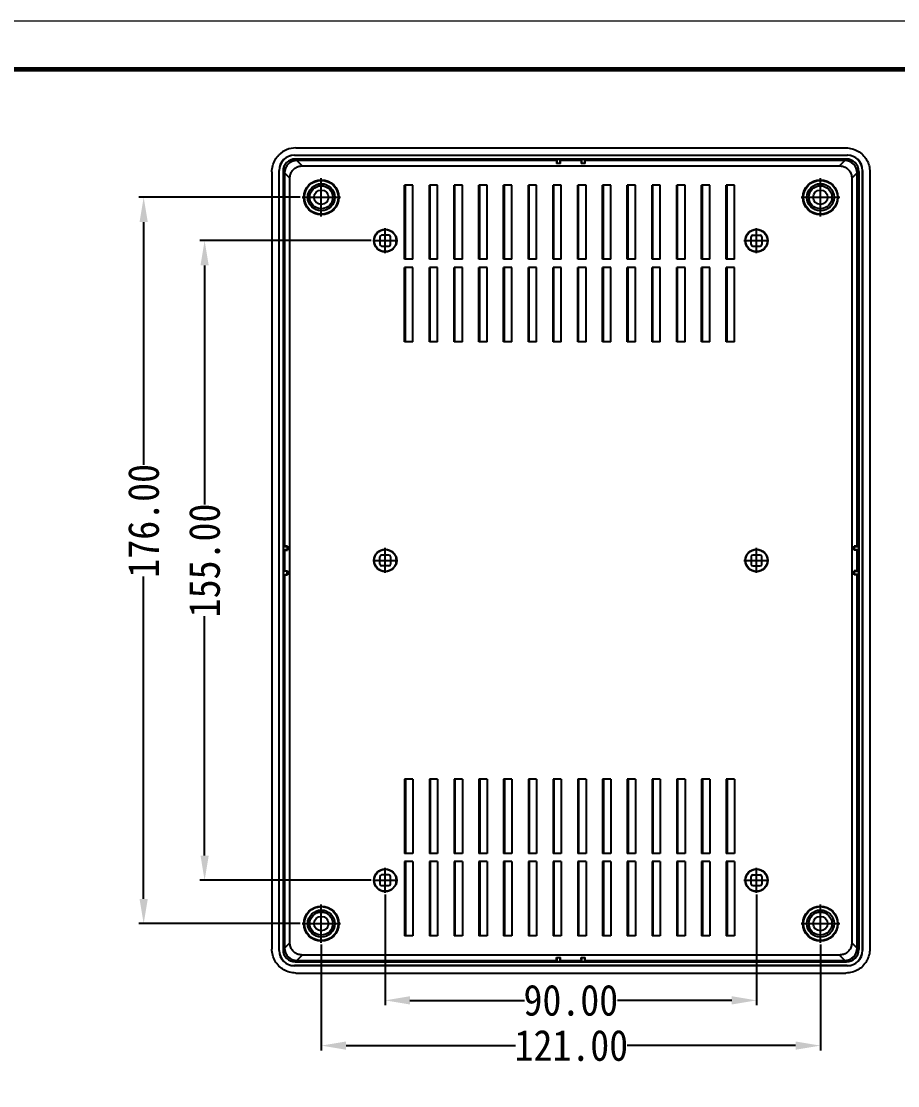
# Model space of a CAD drawing. Header units: inches. Extents: x 4741 to 5418, y 792 to 1263.
# Drawn here: x 4957.6 to 5170, y 1004.6 to 1262.5 of the extents above; entities that cross this region are included whole.
import ezdxf
from ezdxf.lldxf.tags import DXFTag

# ---------------------------------------------------------------- set-up
doc = ezdxf.new("R2010")
doc.units = ezdxf.units.IN
doc.header["$MEASUREMENT"] = 0
doc.layers.add('from', color=7, linetype='Continuous', lineweight=13)
doc.styles.add('FFS', font='SIMFANG.TTF', dxfattribs={"width": 0.9})
tags = doc.linetypes.add('CENTER', pattern=[2, 1.25, -0.25, 0.25, -0.25]).pattern_tags.tags
tags[10:11] = [DXFTag(74, 4), DXFTag(75, 0), DXFTag(340, '0'), DXFTag(46, 0.0), DXFTag(50, 0.0), DXFTag(44, 0.0), DXFTag(45, 0.0)]
tags[8:9] = [DXFTag(74, 4), DXFTag(75, 0), DXFTag(340, '0'), DXFTag(46, 0.0), DXFTag(50, 0.0), DXFTag(44, 0.0), DXFTag(45, 0.0)]
tags[6:7] = [DXFTag(74, 4), DXFTag(75, 0), DXFTag(340, '0'), DXFTag(46, 0.0), DXFTag(50, 0.0), DXFTag(44, 0.0), DXFTag(45, 0.0)]
tags[4:5] = [DXFTag(74, 4), DXFTag(75, 0), DXFTag(340, '0'), DXFTag(46, 0.0), DXFTag(50, 0.0), DXFTag(44, 0.0), DXFTag(45, 0.0)]
doc.dimstyles.get("Standard").update_dxf_attribs({"dimtxt": 0.18, "dimasz": 0.18, "dimexe": 0.18, "dimexo": 0.0625, "dimgap": 0.09, "dimtad": 0, "dimzin": 0, "dimdsep": 46, "dimtxsty": 'Standard', "dimcen": 0.09, "dimadec": 0, "dimazin": 0, "dimtfac": 1, "dimtofl": 0, "dimtmove": 0, "dimatfit": 3, "dimfxl": 1, "dimtolj": 1, "dimtzin": 0, "dimarcsym": 0})

# ---------------------------------------------------------------- blocks, each defined once
blk = doc.blocks.new('*D37')
at = {"color": 6, "lineweight": -2}
for p, q in [((5025.21, 1219.89), (4986.04, 1219.89)), ((4987.23, 1213.89), (4987.23, 1155.03)), ((4987.23, 1049.89), (4987.23, 1127.97)), ((5025.21, 1043.89), (4986.04, 1043.89))]:
    blk.add_line(p, q, dxfattribs=at)
at = {"color": 6}
for points in [[(4986.23, 1213.89), (4988.23, 1213.89), (4987.23, 1219.89)], [(4986.23, 1049.89), (4988.23, 1049.89), (4987.23, 1043.89)]]:
    blk.add_solid(points, dxfattribs=at)
at = {"layer": 'Defpoints', "color": 0}
for p in [(5025.62, 1219.89), (4987.23, 1043.89), (5025.62, 1043.89)]:
    blk.add_point(p, dxfattribs=at)
at = {"color": 4, "insert": (4987.23, 1141.5), "char_height": 7.5, "attachment_point": 5, "rotation": 90, "style": 'FFS'}
blk.add_mtext('\\A1;176.00', dxfattribs=at)
blk = doc.blocks.new('*D38')
at = {"color": 6, "lineweight": -2}
for p, q in [((5042.36, 1209.39), (5000.82, 1209.39)), ((5002.01, 1203.39), (5002.01, 1145.42)), ((5002.01, 1060.39), (5002.01, 1118.36)), ((5042.36, 1054.39), (5000.82, 1054.39))]:
    blk.add_line(p, q, dxfattribs=at)
at = {"color": 6}
for points in [[(5001.01, 1203.39), (5003.01, 1203.39), (5002.01, 1209.39)], [(5001.01, 1060.39), (5003.01, 1060.39), (5002.01, 1054.39)]]:
    blk.add_solid(points, dxfattribs=at)
at = {"layer": 'Defpoints', "color": 0}
for p in [(5042.77, 1209.39), (5002.01, 1054.39), (5042.77, 1054.39)]:
    blk.add_point(p, dxfattribs=at)
at = {"color": 4, "insert": (5002.01, 1131.89), "char_height": 7.5, "attachment_point": 5, "rotation": 90, "style": 'FFS'}
blk.add_mtext('\\A1;155.00', dxfattribs=at)
blk = doc.blocks.new('*D39')
at = {"color": 6, "lineweight": -2}
for p, q in [((5030.29, 1038.8), (5030.29, 1013.14)), ((5151.29, 1038.8), (5151.29, 1013.14)), ((5036.29, 1014.33), (5077.37, 1014.33)), ((5145.29, 1014.33), (5104.44, 1014.33))]:
    blk.add_line(p, q, dxfattribs=at)
at = {"color": 6}
for points in [[(5036.29, 1015.33), (5036.29, 1013.33), (5030.29, 1014.33)], [(5145.29, 1015.33), (5145.29, 1013.33), (5151.29, 1014.33)]]:
    blk.add_solid(points, dxfattribs=at)
at = {"layer": 'Defpoints', "color": 0}
for p in [(5030.29, 1039.21), (5151.29, 1039.21), (5151.29, 1014.33)]:
    blk.add_point(p, dxfattribs=at)
at = {"color": 4, "insert": (5090.91, 1014.33), "char_height": 7.5, "attachment_point": 5, "style": 'FFS'}
blk.add_mtext('\\A1;121.00', dxfattribs=at)
blk = doc.blocks.new('*D40')
at = {"color": 6, "lineweight": -2}
for p, q in [((5045.79, 1050.95), (5045.79, 1024.1)), ((5135.8, 1050.95), (5135.8, 1024.1)), ((5051.79, 1025.29), (5079.52, 1025.29)), ((5129.8, 1025.29), (5102.07, 1025.29))]:
    blk.add_line(p, q, dxfattribs=at)
at = {"color": 6}
for points in [[(5051.79, 1026.29), (5051.79, 1024.29), (5045.79, 1025.29)], [(5129.8, 1026.29), (5129.8, 1024.29), (5135.8, 1025.29)]]:
    blk.add_solid(points, dxfattribs=at)
at = {"layer": 'Defpoints', "color": 0}
for p in [(5045.79, 1051.36), (5135.8, 1051.36), (5135.8, 1025.29)]:
    blk.add_point(p, dxfattribs=at)
at = {"color": 4, "insert": (5090.79, 1025.29), "char_height": 7.5, "attachment_point": 5, "style": 'FFS'}
blk.add_mtext('\\A1;90.00', dxfattribs=at)

msp = doc.modelspace()

# ---------------------------------------------------------------- linework, layer by layer
at = {"color": 7, "linetype": 'Continuous'}
for p, q in [((5024.109, 1231.856), (5157.481, 1231.856)), ((5023.799, 1230.071), (5023.764, 1230.106)), ((5023.764, 1230.106), (5157.825, 1230.106)), ((5023.799, 1230.071), (5157.79, 1230.071)), ((5024, 1229.16), (5024.366, 1228.798)), ((5157.59, 1229.16), (5024, 1229.16)), ((5087.369, 1228.798), (5024.366, 1228.798)), ((5025.643, 1227.493), (5024.369, 1228.798)), ((5087.296, 1228.061), (5087.411, 1228.176)), ((5088.296, 1228.061), (5087.296, 1228.061)), ((5087.402, 1229.16), (5087.369, 1228.798)), ((5087.411, 1229.108), (5087.402, 1229.16)), ((5087.411, 1229.108), (5087.411, 1228.176)), ((5087.411, 1229.108), (5088.18, 1229.108)), ((5087.411, 1228.176), (5088.18, 1228.176)), ((5088.189, 1229.16), (5088.18, 1229.108)), ((5088.18, 1228.176), (5088.18, 1229.108)), ((5088.296, 1228.061), (5088.18, 1228.176)), ((5088.223, 1228.798), (5088.189, 1229.16)), ((5093.367, 1228.798), (5088.223, 1228.798)), ((5093.294, 1228.061), (5093.409, 1228.176)), ((5094.294, 1228.061), (5093.294, 1228.061)), ((5093.4, 1229.16), (5093.367, 1228.798)), ((5093.409, 1229.108), (5093.4, 1229.16)), ((5093.409, 1229.108), (5093.409, 1228.176)), ((5093.409, 1229.108), (5094.178, 1229.108)), ((5093.409, 1228.176), (5094.178, 1228.176)), ((5094.187, 1229.16), (5094.178, 1229.108)), ((5094.178, 1228.176), (5094.178, 1229.108)), ((5094.294, 1228.061), (5094.178, 1228.176)), ((5094.221, 1228.798), (5094.187, 1229.16)), ((5157.223, 1228.798), (5094.221, 1228.798)), ((5157.221, 1228.798), (5155.947, 1227.493)), ((5157.223, 1228.798), (5157.59, 1229.16)), ((5157.825, 1230.106), (5157.79, 1230.071)), ((5018.319, 1226.057), (5018.319, 1037.719)), ((5020.068, 1037.367), (5020.068, 1226.41)), ((5020.068, 1226.392), (5020.103, 1226.392)), ((5020.103, 1037.384), (5020.103, 1226.392)), ((5021.014, 1226.174), (5021.014, 1037.602)), ((5021.376, 1225.808), (5021.014, 1226.174)), ((5021.376, 1225.808), (5021.376, 1135.314)), ((5022.681, 1224.531), (5021.376, 1225.806)), ((5025.643, 1227.493), (5155.947, 1227.493)), ((5160.214, 1225.806), (5158.908, 1224.531)), ((5160.576, 1226.174), (5160.214, 1225.808)), ((5160.214, 1135.314), (5160.214, 1225.808)), ((5160.576, 1226.174), (5160.576, 1037.602)), ((5161.487, 1226.392), (5161.487, 1037.384)), ((5161.487, 1226.392), (5161.522, 1226.392)), ((5161.522, 1037.384), (5161.522, 1226.392)), ((5163.271, 1226.065), (5163.271, 1037.711)), ((5022.681, 1039.245), (5022.681, 1224.531)), ((5050.498, 1204.864), (5050.498, 1222.858)), ((5052.497, 1222.858), (5050.498, 1222.858)), ((5050.609, 1204.864), (5050.609, 1222.858)), ((5050.697, 1204.864), (5050.697, 1222.858)), ((5052.497, 1204.864), (5052.497, 1222.858)), ((5056.496, 1204.864), (5056.496, 1222.858)), ((5058.495, 1222.858), (5056.496, 1222.858)), ((5056.607, 1204.864), (5056.607, 1222.858)), ((5056.695, 1204.864), (5056.695, 1222.858)), ((5058.495, 1204.864), (5058.495, 1222.858)), ((5062.494, 1204.864), (5062.494, 1222.858)), ((5064.493, 1222.858), (5062.494, 1222.858)), ((5062.605, 1204.864), (5062.605, 1222.858)), ((5062.693, 1204.864), (5062.693, 1222.858)), ((5064.493, 1204.864), (5064.493, 1222.858)), ((5068.492, 1204.864), (5068.492, 1222.858)), ((5070.491, 1222.858), (5068.492, 1222.858)), ((5068.603, 1204.864), (5068.603, 1222.858)), ((5068.691, 1204.864), (5068.691, 1222.858)), ((5070.491, 1204.864), (5070.491, 1222.858)), ((5074.49, 1204.864), (5074.49, 1222.858)), ((5076.489, 1222.858), (5074.49, 1222.858)), ((5074.601, 1204.864), (5074.601, 1222.858)), ((5074.689, 1204.864), (5074.689, 1222.858)), ((5076.489, 1204.864), (5076.489, 1222.858)), ((5080.488, 1204.864), (5080.488, 1222.858)), ((5082.488, 1222.858), (5080.488, 1222.858)), ((5080.599, 1204.864), (5080.599, 1222.858)), ((5080.687, 1204.864), (5080.687, 1222.858)), ((5082.488, 1204.864), (5082.488, 1222.858)), ((5086.486, 1204.864), (5086.486, 1222.858)), ((5088.486, 1222.858), (5086.486, 1222.858)), ((5086.597, 1204.864), (5086.597, 1222.858)), ((5086.685, 1204.864), (5086.685, 1222.858)), ((5088.486, 1204.864), (5088.486, 1222.858)), ((5092.484, 1204.864), (5092.484, 1222.858)), ((5094.484, 1222.858), (5092.484, 1222.858)), ((5092.595, 1204.864), (5092.595, 1222.858)), ((5092.684, 1204.864), (5092.684, 1222.858)), ((5094.484, 1204.864), (5094.484, 1222.858)), ((5098.482, 1204.864), (5098.482, 1222.858)), ((5100.482, 1222.858), (5098.482, 1222.858)), ((5098.593, 1204.864), (5098.593, 1222.858)), ((5098.682, 1204.864), (5098.682, 1222.858)), ((5100.482, 1204.864), (5100.482, 1222.858)), ((5104.48, 1204.864), (5104.48, 1222.858)), ((5106.48, 1222.858), (5104.48, 1222.858)), ((5104.591, 1204.864), (5104.591, 1222.858)), ((5104.68, 1204.864), (5104.68, 1222.858)), ((5106.48, 1204.864), (5106.48, 1222.858)), ((5110.478, 1204.864), (5110.478, 1222.858)), ((5112.478, 1222.858), (5110.478, 1222.858)), ((5110.589, 1204.864), (5110.589, 1222.858)), ((5110.678, 1204.864), (5110.678, 1222.858)), ((5112.478, 1204.864), (5112.478, 1222.858)), ((5116.476, 1204.864), (5116.476, 1222.858)), ((5118.476, 1222.858), (5116.476, 1222.858)), ((5116.587, 1204.864), (5116.587, 1222.858)), ((5116.676, 1204.864), (5116.676, 1222.858)), ((5118.476, 1204.864), (5118.476, 1222.858)), ((5122.474, 1204.864), (5122.474, 1222.858)), ((5124.474, 1222.858), (5122.474, 1222.858)), ((5122.585, 1204.864), (5122.585, 1222.858)), ((5122.674, 1204.864), (5122.674, 1222.858)), ((5124.474, 1204.864), (5124.474, 1222.858)), ((5128.472, 1204.864), (5128.472, 1222.858)), ((5130.472, 1222.858), (5128.472, 1222.858)), ((5128.583, 1204.864), (5128.583, 1222.858)), ((5128.672, 1204.864), (5128.672, 1222.858)), ((5130.472, 1204.864), (5130.472, 1222.858)), ((5158.908, 1224.531), (5158.908, 1039.245)), ((5044.495, 1210.288), (5044.495, 1208.488)), ((5046.694, 1210.687), (5044.895, 1210.687)), ((5047.094, 1208.488), (5047.094, 1210.288)), ((5134.495, 1208.488), (5134.495, 1210.288)), ((5134.895, 1210.687), (5136.695, 1210.687)), ((5137.095, 1210.288), (5137.095, 1208.488)), ((5044.895, 1208.088), (5046.694, 1208.088)), ((5134.895, 1208.088), (5136.695, 1208.088)), ((5052.497, 1204.864), (5050.498, 1204.864)), ((5058.495, 1204.864), (5056.496, 1204.864)), ((5064.493, 1204.864), (5062.494, 1204.864)), ((5070.491, 1204.864), (5068.492, 1204.864)), ((5076.489, 1204.864), (5074.49, 1204.864)), ((5082.488, 1204.864), (5080.488, 1204.864)), ((5088.486, 1204.864), (5086.486, 1204.864)), ((5094.484, 1204.864), (5092.484, 1204.864)), ((5100.482, 1204.864), (5098.482, 1204.864)), ((5106.48, 1204.864), (5104.48, 1204.864)), ((5112.478, 1204.864), (5110.478, 1204.864)), ((5118.476, 1204.864), (5116.476, 1204.864)), ((5124.474, 1204.864), (5122.474, 1204.864)), ((5130.472, 1204.864), (5128.472, 1204.864)), ((5050.498, 1184.871), (5050.498, 1202.865)), ((5052.497, 1202.865), (5050.498, 1202.865)), ((5050.609, 1184.871), (5050.609, 1202.865)), ((5050.697, 1184.871), (5050.697, 1202.865)), ((5052.497, 1184.871), (5052.497, 1202.865)), ((5056.496, 1184.871), (5056.496, 1202.865)), ((5058.495, 1202.865), (5056.496, 1202.865)), ((5056.607, 1184.871), (5056.607, 1202.865)), ((5056.695, 1184.871), (5056.695, 1202.865)), ((5058.495, 1184.871), (5058.495, 1202.865)), ((5062.494, 1184.871), (5062.494, 1202.865)), ((5064.493, 1202.865), (5062.494, 1202.865)), ((5062.605, 1184.871), (5062.605, 1202.865)), ((5062.693, 1184.871), (5062.693, 1202.865)), ((5064.493, 1184.871), (5064.493, 1202.865)), ((5068.492, 1184.871), (5068.492, 1202.865)), ((5070.491, 1202.865), (5068.492, 1202.865)), ((5068.603, 1184.871), (5068.603, 1202.865)), ((5068.691, 1184.871), (5068.691, 1202.865)), ((5070.491, 1184.871), (5070.491, 1202.865)), ((5074.49, 1184.871), (5074.49, 1202.865)), ((5076.489, 1202.865), (5074.49, 1202.865)), ((5074.601, 1184.871), (5074.601, 1202.865)), ((5074.689, 1184.871), (5074.689, 1202.865)), ((5076.489, 1184.871), (5076.489, 1202.865)), ((5080.488, 1184.871), (5080.488, 1202.865)), ((5082.488, 1202.865), (5080.488, 1202.865)), ((5080.599, 1184.871), (5080.599, 1202.865)), ((5080.687, 1184.871), (5080.687, 1202.865)), ((5082.488, 1184.871), (5082.488, 1202.865)), ((5086.486, 1184.871), (5086.486, 1202.865)), ((5088.486, 1202.865), (5086.486, 1202.865)), ((5086.597, 1184.871), (5086.597, 1202.865)), ((5086.685, 1184.871), (5086.685, 1202.865)), ((5088.486, 1184.871), (5088.486, 1202.865)), ((5092.484, 1184.871), (5092.484, 1202.865)), ((5094.484, 1202.865), (5092.484, 1202.865)), ((5092.595, 1184.871), (5092.595, 1202.865)), ((5092.684, 1184.871), (5092.684, 1202.865)), ((5094.484, 1184.871), (5094.484, 1202.865)), ((5098.482, 1184.871), (5098.482, 1202.865)), ((5100.482, 1202.865), (5098.482, 1202.865)), ((5098.593, 1184.871), (5098.593, 1202.865)), ((5098.682, 1184.871), (5098.682, 1202.865)), ((5100.482, 1184.871), (5100.482, 1202.865)), ((5104.48, 1184.871), (5104.48, 1202.865)), ((5106.48, 1202.865), (5104.48, 1202.865)), ((5104.591, 1184.871), (5104.591, 1202.865)), ((5104.68, 1184.871), (5104.68, 1202.865)), ((5106.48, 1184.871), (5106.48, 1202.865)), ((5110.478, 1184.871), (5110.478, 1202.865)), ((5112.478, 1202.865), (5110.478, 1202.865)), ((5110.589, 1184.871), (5110.589, 1202.865)), ((5110.678, 1184.871), (5110.678, 1202.865)), ((5112.478, 1184.871), (5112.478, 1202.865)), ((5116.476, 1184.871), (5116.476, 1202.865)), ((5118.476, 1202.865), (5116.476, 1202.865)), ((5116.587, 1184.871), (5116.587, 1202.865)), ((5116.676, 1184.871), (5116.676, 1202.865)), ((5118.476, 1184.871), (5118.476, 1202.865)), ((5122.474, 1184.871), (5122.474, 1202.865)), ((5124.474, 1202.865), (5122.474, 1202.865)), ((5122.585, 1184.871), (5122.585, 1202.865)), ((5122.674, 1184.871), (5122.674, 1202.865)), ((5124.474, 1184.871), (5124.474, 1202.865)), ((5128.472, 1184.871), (5128.472, 1202.865)), ((5130.472, 1202.865), (5128.472, 1202.865)), ((5128.583, 1184.871), (5128.583, 1202.865)), ((5128.672, 1184.871), (5128.672, 1202.865)), ((5130.472, 1184.871), (5130.472, 1202.865)), ((5052.497, 1184.871), (5050.498, 1184.871)), ((5058.495, 1184.871), (5056.496, 1184.871)), ((5064.493, 1184.871), (5062.494, 1184.871)), ((5070.491, 1184.871), (5068.492, 1184.871)), ((5076.489, 1184.871), (5074.49, 1184.871)), ((5082.488, 1184.871), (5080.488, 1184.871)), ((5088.486, 1184.871), (5086.486, 1184.871)), ((5094.484, 1184.871), (5092.484, 1184.871)), ((5100.482, 1184.871), (5098.482, 1184.871)), ((5106.48, 1184.871), (5104.48, 1184.871)), ((5112.478, 1184.871), (5110.478, 1184.871)), ((5118.476, 1184.871), (5116.476, 1184.871)), ((5124.474, 1184.871), (5122.474, 1184.871)), ((5130.472, 1184.871), (5128.472, 1184.871)), ((5021.376, 1135.314), (5021.014, 1135.281)), ((5021.014, 1135.281), (5021.066, 1135.272)), ((5021.066, 1135.272), (5021.066, 1134.503)), ((5021.066, 1135.272), (5021.998, 1135.272)), ((5022.113, 1135.387), (5021.998, 1135.272)), ((5021.998, 1135.272), (5021.998, 1134.503)), ((5022.113, 1135.387), (5022.113, 1134.387)), ((5159.477, 1135.387), (5159.592, 1135.272)), ((5159.477, 1134.387), (5159.477, 1135.387)), ((5159.592, 1135.272), (5160.523, 1135.272)), ((5159.592, 1134.503), (5159.592, 1135.272)), ((5160.576, 1135.281), (5160.214, 1135.314)), ((5160.523, 1135.272), (5160.576, 1135.281)), ((5160.523, 1135.272), (5160.523, 1134.503)), ((5021.066, 1134.503), (5021.014, 1134.494)), ((5021.014, 1134.494), (5021.376, 1134.46)), ((5021.998, 1134.503), (5021.066, 1134.503)), ((5021.376, 1134.46), (5021.376, 1129.316)), ((5022.113, 1134.387), (5021.998, 1134.503)), ((5044.495, 1130.989), (5044.495, 1132.788)), ((5046.694, 1133.188), (5044.895, 1133.188)), ((5047.094, 1132.788), (5047.094, 1130.989)), ((5134.495, 1132.788), (5134.495, 1130.989)), ((5136.695, 1133.188), (5134.895, 1133.188)), ((5137.095, 1130.989), (5137.095, 1132.788)), ((5159.477, 1134.387), (5159.592, 1134.503)), ((5160.523, 1134.503), (5159.592, 1134.503)), ((5160.214, 1134.46), (5160.576, 1134.494)), ((5160.214, 1129.316), (5160.214, 1134.46)), ((5160.576, 1134.494), (5160.523, 1134.503)), ((5046.694, 1130.589), (5044.895, 1130.589)), ((5134.895, 1130.589), (5136.695, 1130.589)), ((5021.376, 1129.316), (5021.014, 1129.283)), ((5021.014, 1129.283), (5021.066, 1129.274)), ((5021.066, 1128.505), (5021.014, 1128.496)), ((5021.014, 1128.496), (5021.376, 1128.462)), ((5021.066, 1129.274), (5021.066, 1128.505)), ((5021.998, 1129.274), (5021.066, 1129.274)), ((5021.066, 1128.505), (5021.998, 1128.505)), ((5021.376, 1128.462), (5021.376, 1037.969)), ((5022.113, 1129.389), (5021.998, 1129.274)), ((5021.998, 1128.505), (5021.998, 1129.274)), ((5022.113, 1128.389), (5021.998, 1128.505)), ((5022.113, 1129.389), (5022.113, 1128.389)), ((5159.477, 1129.389), (5159.592, 1129.274)), ((5159.477, 1128.389), (5159.477, 1129.389)), ((5159.477, 1128.389), (5159.592, 1128.505)), ((5159.592, 1129.274), (5160.523, 1129.274)), ((5159.592, 1128.505), (5159.592, 1129.274)), ((5160.523, 1128.505), (5159.592, 1128.505)), ((5160.576, 1129.283), (5160.214, 1129.316)), ((5160.214, 1128.462), (5160.576, 1128.496)), ((5160.214, 1037.969), (5160.214, 1128.462)), ((5160.523, 1129.274), (5160.576, 1129.283)), ((5160.523, 1129.274), (5160.523, 1128.505)), ((5160.576, 1128.496), (5160.523, 1128.505)), ((5052.497, 1078.906), (5050.498, 1078.906)), ((5050.498, 1078.906), (5050.498, 1060.912)), ((5050.609, 1078.906), (5050.609, 1060.912)), ((5050.697, 1078.906), (5050.697, 1060.912)), ((5052.497, 1078.906), (5052.497, 1060.912)), ((5058.495, 1078.906), (5056.496, 1078.906)), ((5056.496, 1078.906), (5056.496, 1060.912)), ((5056.607, 1078.906), (5056.607, 1060.912)), ((5056.695, 1078.906), (5056.695, 1060.912)), ((5058.495, 1078.906), (5058.495, 1060.912)), ((5064.493, 1078.906), (5062.494, 1078.906)), ((5062.494, 1078.906), (5062.494, 1060.912)), ((5062.605, 1078.906), (5062.605, 1060.912)), ((5062.693, 1078.906), (5062.693, 1060.912)), ((5064.493, 1078.906), (5064.493, 1060.912)), ((5070.491, 1078.906), (5068.492, 1078.906)), ((5068.492, 1078.906), (5068.492, 1060.912)), ((5068.603, 1078.906), (5068.603, 1060.912)), ((5068.691, 1078.906), (5068.691, 1060.912)), ((5070.491, 1078.906), (5070.491, 1060.912)), ((5076.489, 1078.906), (5074.49, 1078.906)), ((5074.49, 1078.906), (5074.49, 1060.912)), ((5074.601, 1078.906), (5074.601, 1060.912)), ((5074.689, 1078.906), (5074.689, 1060.912)), ((5076.489, 1078.906), (5076.489, 1060.912)), ((5082.488, 1078.906), (5080.488, 1078.906)), ((5080.488, 1078.906), (5080.488, 1060.912)), ((5080.599, 1078.906), (5080.599, 1060.912)), ((5080.687, 1078.906), (5080.687, 1060.912)), ((5082.488, 1078.906), (5082.488, 1060.912)), ((5088.486, 1078.906), (5086.486, 1078.906)), ((5086.486, 1078.906), (5086.486, 1060.912)), ((5086.597, 1078.906), (5086.597, 1060.912)), ((5086.685, 1078.906), (5086.685, 1060.912)), ((5088.486, 1078.906), (5088.486, 1060.912)), ((5094.484, 1078.906), (5092.484, 1078.906)), ((5092.484, 1078.906), (5092.484, 1060.912)), ((5092.595, 1078.906), (5092.595, 1060.912)), ((5092.684, 1078.906), (5092.684, 1060.912)), ((5094.484, 1078.906), (5094.484, 1060.912)), ((5100.482, 1078.906), (5098.482, 1078.906)), ((5098.482, 1078.906), (5098.482, 1060.912)), ((5098.593, 1078.906), (5098.593, 1060.912)), ((5098.682, 1078.906), (5098.682, 1060.912)), ((5100.482, 1078.906), (5100.482, 1060.912)), ((5106.48, 1078.906), (5104.48, 1078.906)), ((5104.48, 1078.906), (5104.48, 1060.912)), ((5104.591, 1078.906), (5104.591, 1060.912)), ((5104.68, 1078.906), (5104.68, 1060.912)), ((5106.48, 1078.906), (5106.48, 1060.912)), ((5112.478, 1078.906), (5110.478, 1078.906)), ((5110.478, 1078.906), (5110.478, 1060.912)), ((5110.589, 1078.906), (5110.589, 1060.912)), ((5110.678, 1078.906), (5110.678, 1060.912)), ((5112.478, 1078.906), (5112.478, 1060.912)), ((5118.476, 1078.906), (5116.476, 1078.906)), ((5116.476, 1078.906), (5116.476, 1060.912)), ((5116.587, 1078.906), (5116.587, 1060.912)), ((5116.676, 1078.906), (5116.676, 1060.912)), ((5118.476, 1078.906), (5118.476, 1060.912)), ((5124.474, 1078.906), (5122.474, 1078.906)), ((5122.474, 1078.906), (5122.474, 1060.912)), ((5122.585, 1078.906), (5122.585, 1060.912)), ((5122.674, 1078.906), (5122.674, 1060.912)), ((5124.474, 1078.906), (5124.474, 1060.912)), ((5130.472, 1078.906), (5128.472, 1078.906)), ((5128.472, 1078.906), (5128.472, 1060.912)), ((5128.583, 1078.906), (5128.583, 1060.912)), ((5128.672, 1078.906), (5128.672, 1060.912)), ((5130.472, 1078.906), (5130.472, 1060.912)), ((5052.497, 1060.912), (5050.498, 1060.912)), ((5058.495, 1060.912), (5056.496, 1060.912)), ((5064.493, 1060.912), (5062.494, 1060.912)), ((5070.491, 1060.912), (5068.492, 1060.912)), ((5076.489, 1060.912), (5074.49, 1060.912)), ((5082.488, 1060.912), (5080.488, 1060.912)), ((5088.486, 1060.912), (5086.486, 1060.912)), ((5094.484, 1060.912), (5092.484, 1060.912)), ((5100.482, 1060.912), (5098.482, 1060.912)), ((5106.48, 1060.912), (5104.48, 1060.912)), ((5112.478, 1060.912), (5110.478, 1060.912)), ((5118.476, 1060.912), (5116.476, 1060.912)), ((5124.474, 1060.912), (5122.474, 1060.912)), ((5130.472, 1060.912), (5128.472, 1060.912)), ((5052.497, 1058.912), (5050.498, 1058.912)), ((5050.498, 1058.912), (5050.498, 1040.918)), ((5050.609, 1058.912), (5050.609, 1040.918)), ((5050.697, 1058.912), (5050.697, 1040.918)), ((5052.497, 1058.912), (5052.497, 1040.918)), ((5058.495, 1058.912), (5056.496, 1058.912)), ((5056.496, 1058.912), (5056.496, 1040.918)), ((5056.607, 1058.912), (5056.607, 1040.918)), ((5056.695, 1058.912), (5056.695, 1040.918)), ((5058.495, 1058.912), (5058.495, 1040.918)), ((5064.493, 1058.912), (5062.494, 1058.912)), ((5062.494, 1058.912), (5062.494, 1040.918)), ((5062.605, 1058.912), (5062.605, 1040.918)), ((5062.693, 1058.912), (5062.693, 1040.918)), ((5064.493, 1058.912), (5064.493, 1040.918)), ((5070.491, 1058.912), (5068.492, 1058.912)), ((5068.492, 1058.912), (5068.492, 1040.918)), ((5068.603, 1058.912), (5068.603, 1040.918)), ((5068.691, 1058.912), (5068.691, 1040.918)), ((5070.491, 1058.912), (5070.491, 1040.918)), ((5076.489, 1058.912), (5074.49, 1058.912)), ((5074.49, 1058.912), (5074.49, 1040.918)), ((5074.601, 1058.912), (5074.601, 1040.918)), ((5074.689, 1058.912), (5074.689, 1040.918)), ((5076.489, 1058.912), (5076.489, 1040.918)), ((5082.488, 1058.912), (5080.488, 1058.912)), ((5080.488, 1058.912), (5080.488, 1040.918)), ((5080.599, 1058.912), (5080.599, 1040.918)), ((5080.687, 1058.912), (5080.687, 1040.918)), ((5082.488, 1058.912), (5082.488, 1040.918)), ((5088.486, 1058.912), (5086.486, 1058.912)), ((5086.486, 1058.912), (5086.486, 1040.918)), ((5086.597, 1058.912), (5086.597, 1040.918)), ((5086.685, 1058.912), (5086.685, 1040.918)), ((5088.486, 1058.912), (5088.486, 1040.918)), ((5094.484, 1058.912), (5092.484, 1058.912)), ((5092.484, 1058.912), (5092.484, 1040.918)), ((5092.595, 1058.912), (5092.595, 1040.918)), ((5092.684, 1058.912), (5092.684, 1040.918)), ((5094.484, 1058.912), (5094.484, 1040.918)), ((5100.482, 1058.912), (5098.482, 1058.912)), ((5098.482, 1058.912), (5098.482, 1040.918)), ((5098.593, 1058.912), (5098.593, 1040.918)), ((5098.682, 1058.912), (5098.682, 1040.918)), ((5100.482, 1058.912), (5100.482, 1040.918)), ((5106.48, 1058.912), (5104.48, 1058.912)), ((5104.48, 1058.912), (5104.48, 1040.918)), ((5104.591, 1058.912), (5104.591, 1040.918)), ((5104.68, 1058.912), (5104.68, 1040.918)), ((5106.48, 1058.912), (5106.48, 1040.918)), ((5112.478, 1058.912), (5110.478, 1058.912)), ((5110.478, 1058.912), (5110.478, 1040.918)), ((5110.589, 1058.912), (5110.589, 1040.918)), ((5110.678, 1058.912), (5110.678, 1040.918)), ((5112.478, 1058.912), (5112.478, 1040.918)), ((5118.476, 1058.912), (5116.476, 1058.912)), ((5116.476, 1058.912), (5116.476, 1040.918)), ((5116.587, 1058.912), (5116.587, 1040.918)), ((5116.676, 1058.912), (5116.676, 1040.918)), ((5118.476, 1058.912), (5118.476, 1040.918)), ((5124.474, 1058.912), (5122.474, 1058.912)), ((5122.474, 1058.912), (5122.474, 1040.918)), ((5122.585, 1058.912), (5122.585, 1040.918)), ((5122.674, 1058.912), (5122.674, 1040.918)), ((5124.474, 1058.912), (5124.474, 1040.918)), ((5130.472, 1058.912), (5128.472, 1058.912)), ((5128.472, 1058.912), (5128.472, 1040.918)), ((5128.583, 1058.912), (5128.583, 1040.918)), ((5128.672, 1058.912), (5128.672, 1040.918)), ((5130.472, 1058.912), (5130.472, 1040.918)), ((5044.495, 1055.288), (5044.495, 1053.489)), ((5046.694, 1055.688), (5044.895, 1055.688)), ((5047.094, 1053.489), (5047.094, 1055.288)), ((5134.495, 1053.489), (5134.495, 1055.288)), ((5134.895, 1055.688), (5136.695, 1055.688)), ((5137.095, 1055.288), (5137.095, 1053.489)), ((5044.895, 1053.089), (5046.694, 1053.089)), ((5134.895, 1053.089), (5136.695, 1053.089)), ((5052.497, 1040.918), (5050.498, 1040.918)), ((5058.495, 1040.918), (5056.496, 1040.918)), ((5064.493, 1040.918), (5062.494, 1040.918)), ((5070.491, 1040.918), (5068.492, 1040.918)), ((5076.489, 1040.918), (5074.49, 1040.918)), ((5082.488, 1040.918), (5080.488, 1040.918)), ((5088.486, 1040.918), (5086.486, 1040.918)), ((5094.484, 1040.918), (5092.484, 1040.918)), ((5100.482, 1040.918), (5098.482, 1040.918)), ((5106.48, 1040.918), (5104.48, 1040.918)), ((5112.478, 1040.918), (5110.478, 1040.918)), ((5118.476, 1040.918), (5116.476, 1040.918)), ((5124.474, 1040.918), (5122.474, 1040.918)), ((5130.472, 1040.918), (5128.472, 1040.918)), ((5020.103, 1037.384), (5020.068, 1037.384)), ((5021.014, 1037.602), (5021.376, 1037.969)), ((5021.376, 1037.971), (5022.681, 1039.245)), ((5160.214, 1037.971), (5158.908, 1039.245)), ((5160.214, 1037.969), (5160.576, 1037.602)), ((5161.522, 1037.384), (5161.487, 1037.384)), ((5024.366, 1034.978), (5024, 1034.616)), ((5024, 1034.616), (5157.59, 1034.616)), ((5024.366, 1034.978), (5087.369, 1034.978)), ((5024.369, 1034.978), (5025.643, 1036.284)), ((5155.947, 1036.284), (5025.643, 1036.284)), ((5087.296, 1035.716), (5088.296, 1035.716)), ((5087.296, 1035.716), (5087.411, 1035.6)), ((5087.369, 1034.978), (5087.402, 1034.616)), ((5087.402, 1034.616), (5087.411, 1034.669)), ((5088.18, 1035.6), (5087.411, 1035.6)), ((5087.411, 1035.6), (5087.411, 1034.669)), ((5087.411, 1034.669), (5088.18, 1034.669)), ((5088.296, 1035.716), (5088.18, 1035.6)), ((5088.18, 1034.669), (5088.18, 1035.6)), ((5088.18, 1034.669), (5088.189, 1034.616)), ((5088.189, 1034.616), (5088.223, 1034.978)), ((5088.223, 1034.978), (5093.367, 1034.978)), ((5093.294, 1035.716), (5094.294, 1035.716)), ((5093.294, 1035.716), (5093.409, 1035.6)), ((5093.367, 1034.978), (5093.4, 1034.616)), ((5093.4, 1034.616), (5093.409, 1034.669)), ((5094.178, 1035.6), (5093.409, 1035.6)), ((5093.409, 1035.6), (5093.409, 1034.669)), ((5093.409, 1034.669), (5094.178, 1034.669)), ((5094.294, 1035.716), (5094.178, 1035.6)), ((5094.178, 1034.669), (5094.178, 1035.6)), ((5094.178, 1034.669), (5094.187, 1034.616)), ((5094.187, 1034.616), (5094.221, 1034.978)), ((5094.221, 1034.978), (5157.223, 1034.978)), ((5157.221, 1034.978), (5155.947, 1036.284)), ((5157.59, 1034.616), (5157.223, 1034.978)), ((5023.764, 1033.671), (5023.799, 1033.705)), ((5157.825, 1033.671), (5023.764, 1033.671)), ((5157.79, 1033.705), (5023.799, 1033.705)), ((5024.117, 1031.921), (5157.481, 1031.921)), ((5157.79, 1033.705), (5157.825, 1033.671))]:
    msp.add_line(p, q, dxfattribs=at)
at = {"color": 1, "linetype": 'CENTER', "ltscale": 3.567424}
for p, q in [((5030.295, 1215.216), (5030.295, 1224.563)), ((5151.295, 1215.216), (5151.295, 1224.563)), ((5025.621, 1219.889), (5034.968, 1219.889)), ((5146.621, 1219.889), (5155.968, 1219.889)), ((5030.295, 1039.214), (5030.295, 1048.561)), ((5151.295, 1039.214), (5151.295, 1048.561)), ((5025.621, 1043.887), (5034.968, 1043.887)), ((5146.621, 1043.887), (5155.968, 1043.887))]:
    msp.add_line(p, q, dxfattribs=at)
at = {"color": 1, "linetype": 'CENTER', "ltscale": 2.308333}
for p, q in [((5045.795, 1206.364), (5045.795, 1212.412)), ((5135.795, 1206.364), (5135.795, 1212.412)), ((5042.771, 1209.388), (5048.819, 1209.388)), ((5132.771, 1209.388), (5138.819, 1209.388)), ((5045.795, 1128.864), (5045.795, 1134.912)), ((5135.795, 1128.864), (5135.795, 1134.912)), ((5042.771, 1131.888), (5048.819, 1131.888)), ((5132.771, 1131.888), (5138.819, 1131.888)), ((5045.795, 1051.365), (5045.795, 1057.413)), ((5135.795, 1051.365), (5135.795, 1057.413)), ((5042.771, 1054.389), (5048.819, 1054.389)), ((5132.771, 1054.414), (5138.819, 1054.414))]:
    msp.add_line(p, q, dxfattribs=at)
at = {"color": 7, "linetype": 'Continuous'}
for centre, radius in [((5030.295, 1219.889), 4.249), ((5030.295, 1219.889), 4.112), ((5030.295, 1219.889), 3.299), ((5030.295, 1219.889), 2.799), ((5151.295, 1219.889), 4.249), ((5151.295, 1219.889), 4.112), ((5151.295, 1219.889), 3.299), ((5151.295, 1219.889), 2.799), ((5030.295, 1219.889), 1.749), ((5151.295, 1219.889), 1.749), ((5045.795, 1209.388), 2.749), ((5045.795, 1209.388), 2.662), ((5135.795, 1209.388), 2.749), ((5135.795, 1209.388), 2.662), ((5045.795, 1131.888), 2.749), ((5045.795, 1131.888), 2.662), ((5135.795, 1131.888), 2.749), ((5135.795, 1131.888), 2.662), ((5045.795, 1054.389), 2.749), ((5045.795, 1054.389), 2.662), ((5135.795, 1054.389), 2.749), ((5135.795, 1054.389), 2.662), ((5030.295, 1043.887), 4.249), ((5030.295, 1043.887), 4.112), ((5151.295, 1043.887), 4.249), ((5151.295, 1043.887), 4.112), ((5030.295, 1043.887), 3.299), ((5030.295, 1043.887), 2.799), ((5030.295, 1043.887), 1.749), ((5151.295, 1043.887), 3.299), ((5151.295, 1043.887), 2.799), ((5151.295, 1043.887), 1.749)]:
    msp.add_circle(centre, radius, dxfattribs=at)
for centre, radius, start, end in [((5024.363, 1225.811), 2.987, 89.93954, 180.06048), ((5157.203, 1225.788), 3.011, 0.38121, 89.61877), ((5157.226, 1225.811), 2.987, 359.9397, 90.06035), ((5044.895, 1210.288), 0.4, 90, 180), ((5046.694, 1210.288), 0.4, 0, 90), ((5134.895, 1210.288), 0.4, 90, 180), ((5136.695, 1210.288), 0.4, 0, 90), ((5044.895, 1208.488), 0.4, 180, 270), ((5046.694, 1208.488), 0.4, 270, 0), ((5134.895, 1208.488), 0.4, 180, 270), ((5136.695, 1208.488), 0.4, 270, 0), ((5044.895, 1132.788), 0.4, 90, 180), ((5046.694, 1132.788), 0.4, 0, 90), ((5134.895, 1132.788), 0.4, 90, 180), ((5136.695, 1132.788), 0.4, 0, 90), ((5044.895, 1130.989), 0.4, 180, 270), ((5046.694, 1130.989), 0.4, 270, 0), ((5134.895, 1130.989), 0.4, 180, 270), ((5136.695, 1130.989), 0.4, 270, 0), ((5044.895, 1055.288), 0.4, 90, 180), ((5046.694, 1055.288), 0.4, 0, 90), ((5134.895, 1055.288), 0.4, 90, 180), ((5136.695, 1055.288), 0.4, 0, 90), ((5044.895, 1053.489), 0.4, 180, 270), ((5046.694, 1053.489), 0.4, 270, 0), ((5134.895, 1053.489), 0.4, 180, 270), ((5136.695, 1053.489), 0.4, 270, 0), ((5024.363, 1037.966), 2.987, 179.93633, 270.06364), ((5157.226, 1037.966), 2.987, 269.9397, 0.06035)]:
    msp.add_arc(centre, radius, start, end, dxfattribs=at)
for centre, major_axis, ratio, start_param, end_param in [((5024.125, 1226.049), (4.111, -4.111), 0.9972647, 2.357564, 3.1415927), ((5023.769, 1226.405), (-2.619, 2.619), 0.9987828, -0.7847892, 0.7847892), ((5023.804, 1226.37), (-2.619, 2.619), 0.9987828, -0.7847892, 0.7847892), ((5024.026, 1226.148), (-2.139, 2.139), 0.9912924, -0.7810254, 0.7810254), ((5087.422, 1111.855), (0, 117.104), 0.0087269, 0.0523599, 0.1239038), ((5088.169, 1111.855), (0, 117.104), 0.0087269, -0.1239038, -0.0523599), ((5093.42, 1111.855), (0, 117.104), 0.0087269, 0.0523599, 0.1239038), ((5094.167, 1111.855), (0, 117.104), 0.0087269, -0.1239038, -0.0523599), ((5157.563, 1226.148), (-2.139, -2.139), 0.9912924, 2.3605673, 3.922618), ((5157.786, 1226.37), (2.619, 2.619), 0.9987828, -0.7847892, 0.7847892), ((5157.821, 1226.405), (2.619, 2.619), 0.9987828, -0.7847892, 0.7847892), ((5138.319, 1135.261), (117.104, 0), 0.0087269, 3.0176888, 3.0892328), ((5138.319, 1134.514), (117.104, 0), 0.0087269, -3.0892328, -3.0176888), ((5023.769, 1037.372), (-2.619, -2.619), 0.9987828, -0.7847892, 0.7847892), ((5023.804, 1037.406), (2.619, 2.619), 0.9987828, -3.9263818, -2.3568035), ((5024.026, 1037.629), (2.139, 2.139), 0.9912924, 2.3605673, 3.922618), ((5157.563, 1037.629), (2.139, -2.139), 0.9912924, -0.7810254, 0.7810254), ((5157.786, 1037.406), (2.619, -2.619), 0.9987828, -0.7847892, 0.7847892), ((5157.821, 1037.372), (2.619, -2.619), 0.9987828, -0.7847892, 0.7847892)]:
    msp.add_ellipse(centre, major_axis=major_axis, ratio=ratio, start_param=start_param, end_param=end_param, dxfattribs=at)
for points, start_tangent, end_tangent in [([(5157.473, 1231.856), (5158.989, 1231.656), (5160.391, 1231.072), (5161.586, 1230.15), (5162.501, 1228.953), (5163.076, 1227.559), (5163.271, 1226.057)], (1, 0), (0.0000001, -1)), ([(5018.319, 1226.057), (5018.515, 1227.56), (5019.093, 1228.96), (5020.014, 1230.161)], (0.0000001, 1), (0.7071068, 0.7071068)), ([(5024.366, 1228.798), (5023.445, 1228.648), (5022.614, 1228.221), (5021.953, 1227.561), (5021.526, 1226.729), (5021.376, 1225.808)], (-0.9999973, -0.0023143), (-0.0024021, -0.9999971)), ([(5022.681, 1224.531), (5022.826, 1225.455), (5023.245, 1226.279), (5023.894, 1226.928), (5024.717, 1227.347), (5025.643, 1227.493)], (0.0000126, 1), (1, 0.0000574)), ([(5155.947, 1227.493), (5156.871, 1227.348), (5157.694, 1226.929), (5158.344, 1226.28), (5158.763, 1225.457), (5158.908, 1224.531)], (1, 0.000024), (0.0000011, -1)), ([(5160.214, 1135.314), (5160.034, 1135.339), (5159.789, 1135.363), (5159.477, 1135.387)], (-0.9864176, 0.1642567), (-0.997554, 0.0699004)), ([(5160.214, 1134.46), (5160.034, 1134.436), (5159.789, 1134.412), (5159.477, 1134.387)], (-0.9864176, -0.1642568), (-0.997554, -0.0699004)), ([(5021.376, 1129.316), (5021.555, 1129.341), (5021.801, 1129.365), (5022.113, 1129.389)], (0.9864176, 0.1642568), (0.997554, 0.0699004)), ([(5021.376, 1128.462), (5021.555, 1128.438), (5021.801, 1128.414), (5022.113, 1128.389)], (0.9864176, -0.1642567), (0.997554, -0.0699004)), ([(5160.214, 1129.316), (5160.034, 1129.341), (5159.789, 1129.365), (5159.477, 1129.389)], (-0.9864176, 0.1642568), (-0.997554, 0.0699004)), ([(5160.214, 1128.462), (5160.034, 1128.438), (5159.789, 1128.414), (5159.477, 1128.389)], (-0.9864176, -0.1642567), (-0.997554, -0.0699004)), ([(5024.117, 1031.921), (5022.613, 1032.117), (5021.214, 1032.695), (5020.013, 1033.616), (5019.092, 1034.818), (5018.514, 1036.216), (5018.319, 1037.719)], (-1, 0.0000001), (-0.0000001, 1)), ([(5021.376, 1037.969), (5021.526, 1037.048), (5021.953, 1036.216), (5022.614, 1035.556), (5023.445, 1035.129), (5024.366, 1034.978)], (0.0023152, -0.9999973), (0.9999975, -0.0022306)), ([(5025.643, 1036.284), (5024.719, 1036.429), (5023.895, 1036.847), (5023.246, 1037.497), (5022.827, 1038.32), (5022.681, 1039.245)], (-1, -0.000024), (-0.0000011, 1)), ([(5158.908, 1039.245), (5158.763, 1038.321), (5158.345, 1037.498), (5157.695, 1036.848), (5156.872, 1036.43), (5155.947, 1036.284)], (0.000024, -1), (-1, -0.0000011)), ([(5157.223, 1034.978), (5158.144, 1035.129), (5158.976, 1035.556), (5159.637, 1036.216), (5160.063, 1037.048), (5160.214, 1037.969)], (0.9999973, 0.0023155), (0.0022313, 0.9999975)), ([(5163.271, 1037.719), (5163.075, 1036.217), (5162.498, 1034.819), (5161.578, 1033.618), (5160.379, 1032.697), (5158.982, 1032.119), (5157.481, 1031.921)], (-0.0000001, -1), (-1, -0.0000001)), ([(5087.369, 1034.978), (5087.344, 1035.158), (5087.32, 1035.404), (5087.296, 1035.716)], (-0.1642567, 0.9864176), (-0.0699004, 0.997554)), ([(5088.223, 1034.978), (5088.247, 1035.158), (5088.271, 1035.404), (5088.296, 1035.716)], (0.1642566, 0.9864176), (0.0699004, 0.997554)), ([(5093.367, 1034.978), (5093.342, 1035.158), (5093.318, 1035.404), (5093.294, 1035.716)], (-0.1642566, 0.9864176), (-0.0699004, 0.997554)), ([(5094.221, 1034.978), (5094.245, 1035.158), (5094.269, 1035.404), (5094.294, 1035.716)], (0.1642567, 0.9864176), (0.0699004, 0.997554))]:
    msp.add_spline(points, degree=3, dxfattribs=dict(at, start_tangent=start_tangent, end_tangent=end_tangent))
at = {"layer": 'from'}
msp.add_lwpolyline([(4740.855, 792.254), (5417.618, 792.254), (5417.618, 1262.543), (4740.855, 1262.543)], close=True, dxfattribs=at)
at = {"layer": 'from', "const_width": 1.166}
msp.add_lwpolyline([(4752.518, 803.917), (4752.518, 1250.88), (5405.954, 1250.88), (5405.954, 803.917), (4752.518, 803.917)], dxfattribs=at)

# ---------------------------------------------------------------- dimensions: what is measured, and where the dimension line sits
for base, p1, p2, picture, middle in [((4987.23, 1043.887), (5025.621, 1219.889), (5025.621, 1043.887), '*D37', (4987.23, 1141.498)), ((5002.012, 1054.389), (5042.771, 1209.388), (5042.771, 1054.389), '*D38', (5002.012, 1131.888))]:
    dim = msp.add_linear_dim(base=base, p1=p1, p2=p2, angle=90, dimstyle='Standard', override={"dimscale": 3, "dimtxt": 2.5, "dimasz": 2, "dimexe": 0.396, "dimexo": 0.1375, "dimzin": 0, "dimtxsty": 'FFS', "dimcen": 0.198, "dimclrd": 6, "dimclre": 6, "dimclrt": 4, "dimtp": 0, "dimtm": 0, "dimtzin": 0})
    dim.commit()
    dim.dimension.update_dxf_attribs({"geometry": picture, "text_midpoint": middle, "dimtype": 160})
dim = msp.add_linear_dim(base=(5135.795, 1025.292), p1=(5045.795, 1051.365), p2=(5135.795, 1051.365), dimstyle='Standard', override={"dimscale": 3, "dimtxt": 2.5, "dimasz": 2, "dimexe": 0.396, "dimexo": 0.1375, "dimzin": 0, "dimtxsty": 'FFS', "dimcen": 0.198, "dimclrd": 6, "dimclre": 6, "dimclrt": 4, "dimtp": 0, "dimtm": 0, "dimtzin": 0})
dim.commit()
dim.dimension.update_dxf_attribs({"geometry": '*D40', "text_midpoint": (5090.795, 1025.292)})
dim = msp.add_linear_dim(base=(5151.295, 1014.331), p1=(5030.295, 1039.214), p2=(5151.295, 1039.214), dimstyle='Standard', override={"dimscale": 3, "dimtxt": 2.5, "dimasz": 2, "dimexe": 0.396, "dimexo": 0.1375, "dimzin": 0, "dimtxsty": 'FFS', "dimcen": 0.198, "dimclrd": 6, "dimclre": 6, "dimclrt": 4, "dimtp": 0, "dimtm": 0, "dimtzin": 0})
dim.commit()
dim.dimension.update_dxf_attribs({"geometry": '*D39', "text_midpoint": (5090.905, 1014.331), "dimtype": 160})

doc.saveas('drawing.dxf')
